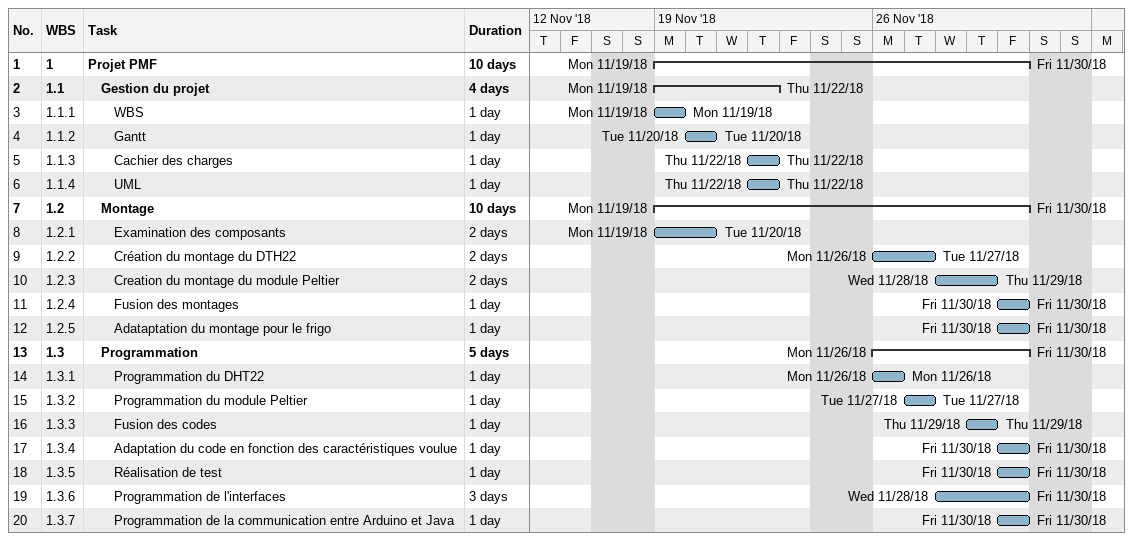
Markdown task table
| ID | WBS | Task | Duration | Start | Finish |
|---|---|---|---|---|---|
| 1 | 1 | **Projet PMF** | 10d | 2018-11-19 | 2018-11-30 |
| 2 | 1.1 | **Gestion du projet** | 4d | 2018-11-19 | 2018-11-22 |
| 3 | 1.1.1 | WBS | 1d | 2018-11-19 | 2018-11-19 |
| 4 | 1.1.2 | Gantt | 1d | 2018-11-20 | 2018-11-20 |
| 5 | 1.1.3 | Cachier des charges | 1d | 2018-11-22 | 2018-11-22 |
| 6 | 1.1.4 | UML | 1d | 2018-11-22 | 2018-11-22 |
| 7 | 1.2 | **Montage** | 10d | 2018-11-19 | 2018-11-30 |
| 8 | 1.2.1 | Examination des composants | 2d | 2018-11-19 | 2018-11-20 |
| 9 | 1.2.2 | Création du montage du DTH22 | 2d | 2018-11-26 | 2018-11-27 |
| 10 | 1.2.3 | Creation du montage du module Peltier | 2d | 2018-11-28 | 2018-11-29 |
| 11 | 1.2.4 | Fusion des montages | 1d | 2018-11-30 | 2018-11-30 |
| 12 | 1.2.5 | Adataptation du montage pour le frigo | 1d | 2018-11-30 | 2018-11-30 |
| 13 | 1.3 | **Programmation** | 5d | 2018-11-26 | 2018-11-30 |
| 14 | 1.3.1 | Programmation du DHT22 | 1d | 2018-11-26 | 2018-11-26 |
| 15 | 1.3.2 | Programmation du module Peltier | 1d | 2018-11-27 | 2018-11-27 |
| 16 | 1.3.3 | Fusion des codes | 1d | 2018-11-29 | 2018-11-29 |
| 17 | 1.3.4 | Adaptation du code en fonction des caractéristiques voulue | 1d | 2018-11-30 | 2018-11-30 |
| 18 | 1.3.5 | Réalisation de test | 1d | 2018-11-30 | 2018-11-30 |
| 19 | 1.3.6 | Programmation de l'interfaces | 3d | 2018-11-28 | 2018-11-30 |
| 20 | 1.3.7 | Programmation de la communication entre Arduino et Java | 1d | 2018-11-30 | 2018-11-30 |
